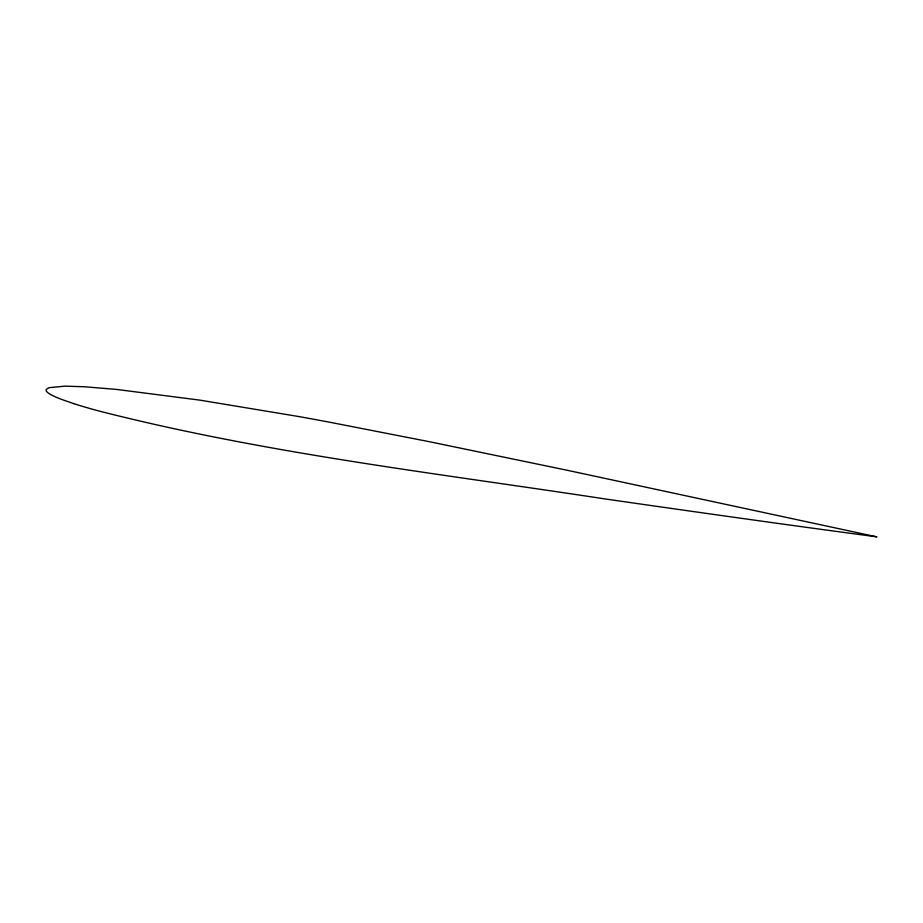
<?xml version="1.0" encoding="UTF-8"?>
<svg xmlns="http://www.w3.org/2000/svg" width="923" height="923" viewBox="0 0 923 923"><rect width="100%" height="100%" fill="white"/><g stroke="black" fill="none" stroke-linecap="round" stroke-linejoin="round"><path stroke-width="1.38" d="M876.827 536.84C786.546 524.852 695.423 511.919 605.015 498.939C435.76 473.061 264.866 453.435 98.68 410.943A211.355 16.949 10.2 0 1 73.771 403.651M876.55 536.794L567.207 470.269L429.483 441.725L328.276 421.949A370.088 29.686 10.2 0 0 299.098 416.596L199.91 400.144L116.413 389.402L84.224 386.749L64.979 386.16L48.977 387.672L46.15 389.518L46.162 390.706A214.471 17.202 10.2 0 0 49.184 393.636A209.786 16.822 10.2 0 0 61.137 399.244L73.771 403.651"/></g></svg>
